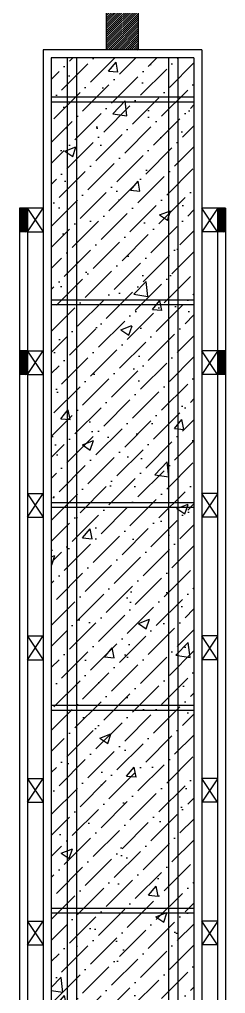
# Model space of a CAD drawing. Extents: x -6004 to -783, y 4539 to 8367.
# Drawn here: x -1249 to -989, y 5768 to 6998 of the extents above; entities that cross this region are included whole.
import ezdxf

# ---------------------------------------------------------------- set-up
doc = ezdxf.new("R2010")
doc.units = 0
doc.layers.get('0').update_dxf_attribs({"linetype": 'CONTINUOUS'})
doc.layers.add('251', color=251, linetype='CONTINUOUS')
doc.layers.add('LAYER2', color=7, linetype='CONTINUOUS')

msp = doc.modelspace()

# ---------------------------------------------------------------- hatches: boundary and pattern name
at = {"ltscale": 10}
h = msp.add_hatch(dxfattribs=at)
h.set_pattern_fill('AR-CONC', color=256, scale=20, style=0)
h.set_pattern_definition([(50, (-140218.55, -6505.01), (143.45204, -12.55043), [15, -165]), (355, (-140218.55, -6505.01), (-27.75027, 150.43843), [12, -132]), (100.4514, (-140206.6, -6506.05), (115.70188, 137.88791), [12.74804, -140.22842]), (46.1842, (-140218.55, -6465), (213.4482, -33.1038), [22.5, -247.5]), (96.6356, (-140200.77, -6467.77), (186.93254, 194.82357), [19.12206, -210.3426]), (351.1842, (-140218.55, -6465), (186.9324, 194.82372), [18, -198]), (21, (-140198.55, -6475.01), (119.38141, -80.52378), [15, -165]), (326, (-140198.55, -6475.01), (48.66307, 145.03001), [12, -132]), (71.4514, (-140188.6, -6481.72), (168.04453, 64.5061), [12.74804, -140.22842]), (37.5, (-140218.554, -6505.01), (2.431971, 66.57877), [0, -130.4, 0, -134, 0, -132.5]), (7.5, (-140218.554, -6505.01), (52.613907, 78.882342), [0, -76.4, 0, -127.4, 0, -50.5]), (327.5, (-140263.154, -6505.01), (106.764487, -4.510974), [0, -50, 0, -156, 0, -207]), (317.5, (-140283.15, -6505.01), (116.637234, 20.020996), [0, -65, 0, -103.6, 0, -147])])
h.paths.add_polyline_path([(-1029.019, 6949.834), (-1209.019, 6949.834), (-1209.019, 4979.834), (-1029.019, 4979.834)])
at = {"layer": '251', "ltscale": 10}
h = msp.add_hatch(dxfattribs=at)
h.set_pattern_fill('ANSI31', color=256, scale=15, style=0)
h.set_pattern_definition([(45, (-140218.554, -6505.0081), (-1.325825215, 1.325825215), [])])
h.paths.add_polyline_path([(-1139.019, 6959.834), (-1099.019, 6959.834), (-1099.019, 7109.834), (-1139.019, 7109.834)])
h = msp.add_hatch(dxfattribs=at)
h.set_pattern_fill('ANSI36', color=256, scale=150, style=0)
h.set_pattern_definition([(45, (-140218.554, -6505.008), (9.943689, 36.4601934), [46.875, -9.375, 0, -9.375])])
h.paths.add_polyline_path([(-1209.019, 4979.834), (-1029.019, 4979.834), (-1029.019, 6949.834), (-1209.019, 6949.834)])
h = msp.add_hatch(dxfattribs=at)
h.set_pattern_fill('ANSI31', color=256, scale=8, style=0)
h.set_pattern_definition([(45, (-140218.5539, -6505.0081), (-0.707106781, 0.707106781), [])])
h.paths.add_polyline_path([(-1239.019, 6759.834), (-1249.019, 6759.834), (-1249.019, 6729.834), (-1239.019, 6729.834)])
h.paths.add_polyline_path([(-1249.019, 6549.834), (-1239.019, 6549.834), (-1239.019, 6579.834), (-1249.019, 6579.834)])
h.paths.add_polyline_path([(-999.019, 6549.834), (-989.019, 6549.834), (-989.019, 6579.834), (-999.019, 6579.834)])
h.paths.add_polyline_path([(-999.019, 6729.834), (-989.019, 6729.834), (-989.019, 6759.834), (-999.019, 6759.834)])

# ---------------------------------------------------------------- linework, layer by layer
for p, q in [((-1219.019, 6959.834), (-1219.019, 4979.834)), ((-1019.019, 6959.834), (-1219.019, 6959.834)), ((-1189.019, 6949.834), (-1189.019, 4629.834)), ((-1177.019, 6949.834), (-1177.019, 4629.834)), ((-1061.019, 6949.834), (-1061.019, 4629.834)), ((-1049.019, 6949.834), (-1049.019, 4629.834)), ((-1019.019, 6959.834), (-1019.019, 4979.834)), ((-1019.019, 6959.834), (-1019.019, 6759.834)), ((-1029.019, 6899.834), (-1209.019, 6899.834)), ((-1029.019, 6893.834), (-1209.019, 6893.834)), ((-1239.019, 6759.834), (-1239.019, 5279.834)), ((-1239.019, 6729.834), (-1219.019, 6759.834)), ((-1239.019, 6759.427), (-1219.019, 6729.834)), ((-999.019, 6729.834), (-1019.019, 6759.834)), ((-999.019, 6759.427), (-1019.019, 6729.834)), ((-999.019, 6759.834), (-999.019, 5279.834)), ((-1239.019, 6729.834), (-1249.019, 6729.834)), ((-1239.019, 6729.834), (-1219.019, 6729.834)), ((-999.019, 6729.834), (-1019.019, 6729.834)), ((-989.019, 6729.834), (-999.019, 6729.834)), ((-1029.019, 6643.834), (-1209.019, 6643.834)), ((-1029.019, 6637.834), (-1209.019, 6637.834)), ((-1239.019, 6579.834), (-1249.019, 6579.834)), ((-1239.019, 6549.834), (-1219.019, 6579.834)), ((-1239.019, 6579.834), (-1219.019, 6579.834)), ((-1239.019, 6579.427), (-1219.019, 6549.834)), ((-999.019, 6579.834), (-1019.019, 6579.834)), ((-999.019, 6549.834), (-1019.019, 6579.834)), ((-999.019, 6579.427), (-1019.019, 6549.834)), ((-989.019, 6579.834), (-999.019, 6579.834)), ((-1239.019, 6549.834), (-1249.019, 6549.834)), ((-1239.019, 6549.834), (-1219.019, 6549.834)), ((-999.019, 6549.834), (-1019.019, 6549.834)), ((-989.019, 6549.834), (-999.019, 6549.834)), ((-1239.019, 6399.834), (-1219.019, 6399.834)), ((-1239.019, 6369.834), (-1219.019, 6399.834)), ((-1239.019, 6399.427), (-1219.019, 6369.834)), ((-999.019, 6369.834), (-1019.019, 6399.834)), ((-999.019, 6399.834), (-1019.019, 6399.834)), ((-999.019, 6399.427), (-1019.019, 6369.834)), ((-1029.019, 6387.834), (-1209.019, 6387.834)), ((-1029.019, 6381.834), (-1209.019, 6381.834)), ((-1239.019, 6369.834), (-1219.019, 6369.834)), ((-999.019, 6369.834), (-1019.019, 6369.834)), ((-1239.019, 6219.834), (-1219.019, 6219.834)), ((-1239.019, 6189.834), (-1219.019, 6219.834)), ((-1239.019, 6219.427), (-1219.019, 6189.834)), ((-999.019, 6189.834), (-1019.019, 6219.834)), ((-999.019, 6219.834), (-1019.019, 6219.834)), ((-999.019, 6219.427), (-1019.019, 6189.834)), ((-1239.019, 6189.834), (-1219.019, 6189.834)), ((-999.019, 6189.834), (-1019.019, 6189.834)), ((-1029.019, 6131.834), (-1209.019, 6131.834)), ((-1029.019, 6125.834), (-1209.019, 6125.834)), ((-1239.019, 6039.834), (-1219.019, 6039.834)), ((-1239.019, 6009.834), (-1219.019, 6039.834)), ((-1239.019, 6039.427), (-1219.019, 6009.834)), ((-999.019, 6009.834), (-1019.019, 6039.834)), ((-999.019, 6039.834), (-1019.019, 6039.834)), ((-999.019, 6039.427), (-1019.019, 6009.834)), ((-1239.019, 6009.834), (-1219.019, 6009.834)), ((-999.019, 6009.834), (-1019.019, 6009.834)), ((-1029.019, 5875.834), (-1209.019, 5875.834)), ((-1029.019, 5869.834), (-1209.019, 5869.834)), ((-1239.019, 5859.834), (-1219.019, 5859.834)), ((-1239.019, 5829.834), (-1219.019, 5859.834)), ((-1239.019, 5859.427), (-1219.019, 5829.834)), ((-999.019, 5829.834), (-1019.019, 5859.834)), ((-999.019, 5859.834), (-1019.019, 5859.834)), ((-999.019, 5859.427), (-1019.019, 5829.834)), ((-1239.019, 5829.834), (-1219.019, 5829.834)), ((-999.019, 5829.834), (-1019.019, 5829.834))]:
    msp.add_line(p, q, dxfattribs=at)
at = {"layer": 'LAYER2', "ltscale": 10}
for p, q in [((-1139.019, 6959.834), (-1139.019, 7109.834)), ((-1099.019, 6959.834), (-1099.019, 7109.834)), ((-1209.019, 6949.834), (-1209.019, 4979.834)), ((-1029.019, 6949.834), (-1209.019, 6949.834)), ((-1029.019, 6949.834), (-1029.019, 4979.834)), ((-1249.019, 6759.834), (-1249.019, 5309.834)), ((-1219.019, 6759.834), (-1249.019, 6759.834)), ((-989.019, 6759.834), (-1019.019, 6759.834)), ((-989.019, 6759.834), (-989.019, 5279.834))]:
    msp.add_line(p, q, dxfattribs=at)

doc.saveas('drawing.dxf')
